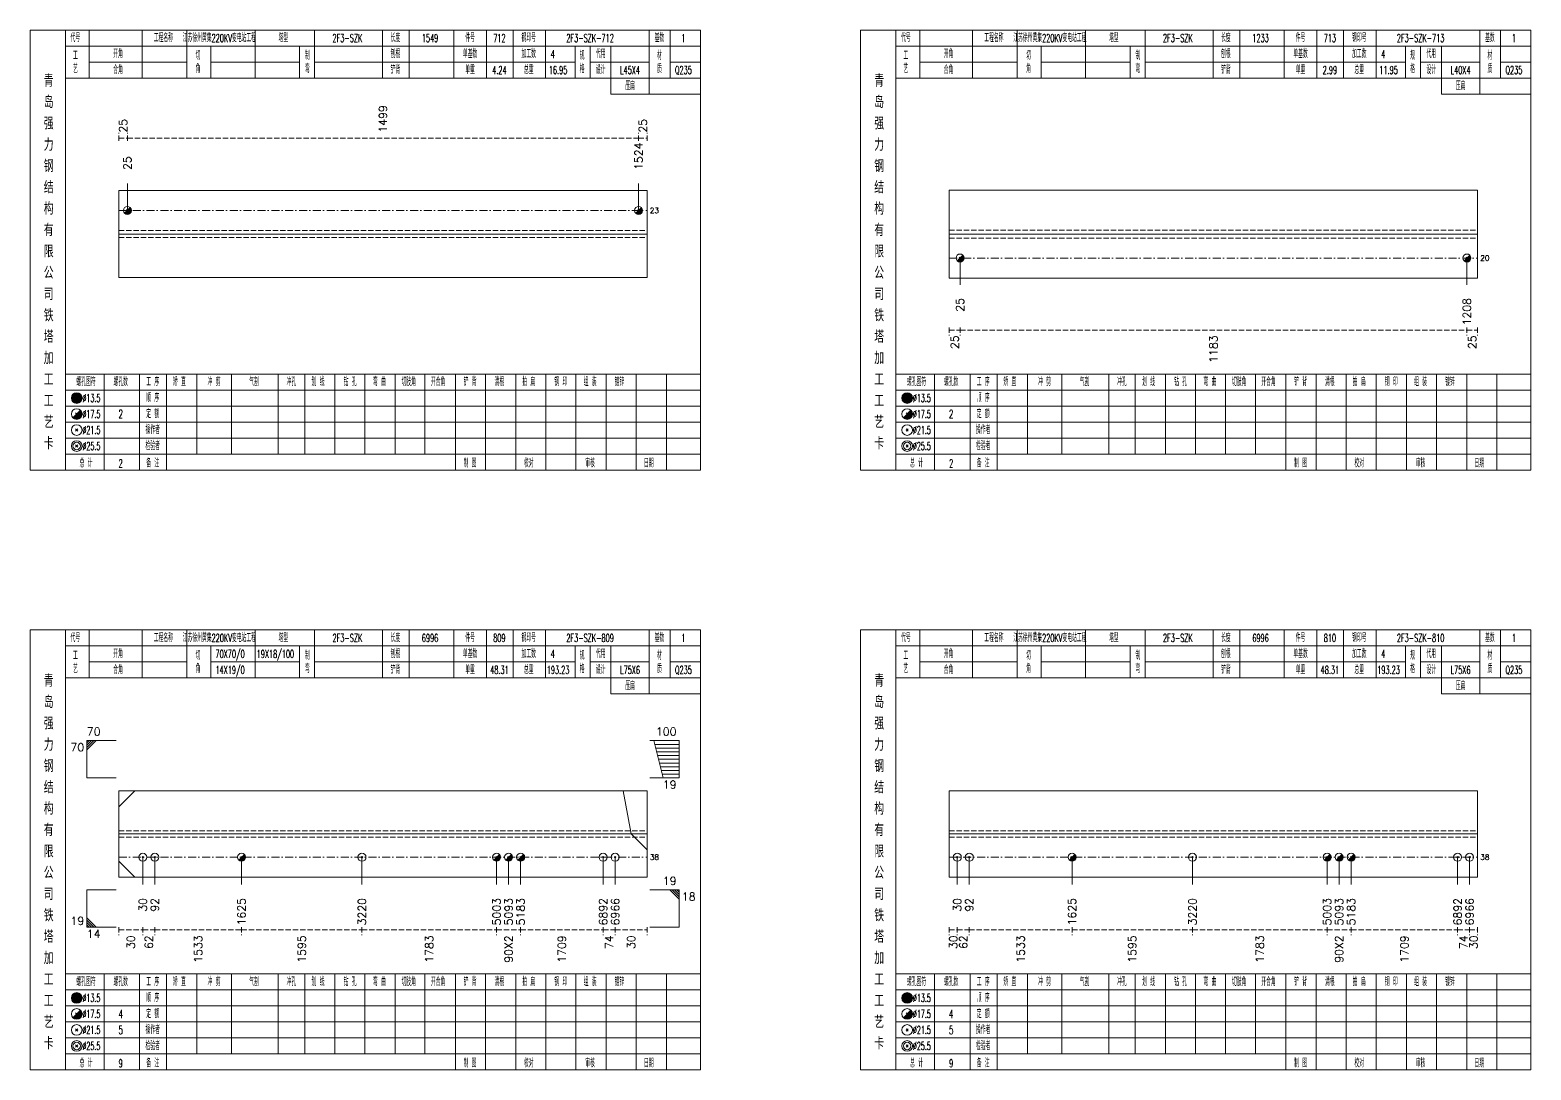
# Model space of a CAD drawing. Extents: x 0 to 4623, y -1159 to 4890.
# Drawn here: x 0 to 563, y 1350 to 1740 of the extents above; entities that cross this region are included whole.
import ezdxf
from ezdxf.enums import TextEntityAlignment as Align

# ---------------------------------------------------------------- set-up
doc = ezdxf.new("R2010")
doc.units = 0
doc.header["$MEASUREMENT"] = 0
doc.linetypes.add('一点画线', pattern=[5.2, 3, -1, 0.2, -1])
doc.linetypes.add('虚线', pattern=[2.75, 2, -0.75])
doc.layers.get('0').update_dxf_attribs({"linetype": 'CONTINUOUS', "lineweight": 25})
for name, color, linetype, lineweight in [('1', 7, 'CONTINUOUS', 25), ('4', 7, 'CONTINUOUS', 25), ('5', 7, 'CONTINUOUS', 25)]:
    doc.layers.add(name, color=color, linetype=linetype, lineweight=lineweight)
doc.styles.get("Standard").update_dxf_attribs({"font": 'simplex.shx', "width": 0.7, "height": 3, "bigfont": 'gbhzfs.shx'})

# ---------------------------------------------------------------- blocks, each defined once
blk = doc.blocks.new('孔21.5')
at = {"layer": '5', "color": 7, "linetype": 'Continuous', "lineweight": 13}
for p, q in [((-0.2, -0.2), (0.2, 0.2)), ((-0.2, 0.2), (0.2, -0.2))]:
    blk.add_line(p, q, dxfattribs=at)
blk.add_circle((0, 0), 1, dxfattribs=at)
blk = doc.blocks.new('孔17.5')
at = {"layer": '5', "color": 7, "linetype": 'Continuous', "lineweight": 13}
for p, q in [((-0.707, -0.707), (0.707, 0.707)), ((-0.2, 0.2), (0.2, -0.2))]:
    blk.add_line(p, q, dxfattribs=at)
blk.add_circle((0, 0), 1, dxfattribs=at)
for radius in [0.9, 0.8, 0.7, 0.6, 0.5, 0.4, 0.3, 0.2, 0.1]:
    blk.add_arc((0, 0), radius, 225, 45, dxfattribs=at)

msp = doc.modelspace()

# ---------------------------------------------------------------- linework, layer by layer
at = {"color": 8, "linetype": '虚线', "lineweight": 9}
for p, q in [((33.3, 1698.5), (33.3, 1701.5)), ((36.497, 1698.5), (36.497, 1701.5)), ((36.497, 1698.5), (36.497, 1701.5)), ((228.203, 1698.5), (228.203, 1701.5)), ((228.203, 1698.5), (228.203, 1701.5)), ((231.4, 1698.5), (231.4, 1701.5)), ((33.3, 1699.5), (36.497, 1699.5)), ((36.497, 1699.5), (228.203, 1699.5)), ((228.203, 1699.5), (231.4, 1699.5)), ((344.7, 1628.5), (344.7, 1625.5)), ((344.7, 1627.5), (348.717, 1627.5)), ((348.717, 1628.5), (348.717, 1625.5)), ((348.717, 1628.5), (348.717, 1625.5)), ((348.717, 1627.5), (538.783, 1627.5)), ((538.783, 1628.5), (538.783, 1625.5)), ((538.783, 1628.5), (538.783, 1625.5)), ((538.783, 1627.5), (542.8, 1627.5)), ((542.8, 1628.5), (542.8, 1625.5)), ((33.3, 1403.5), (33.3, 1400.5)), ((33.3, 1402.5), (42.3, 1402.5)), ((42.3, 1403.5), (42.3, 1400.5)), ((42.3, 1403.5), (42.3, 1400.5)), ((42.3, 1402.5), (46.8, 1402.5)), ((46.8, 1403.5), (46.8, 1400.5)), ((46.8, 1403.5), (46.8, 1400.5)), ((46.8, 1402.5), (79.314, 1402.5)), ((79.314, 1403.5), (79.314, 1400.5)), ((79.314, 1403.5), (79.314, 1400.5)), ((79.314, 1402.5), (124.478, 1402.5)), ((124.478, 1403.5), (124.478, 1400.5)), ((124.478, 1403.5), (124.478, 1400.5)), ((124.478, 1402.5), (174.966, 1402.5)), ((174.966, 1403.5), (174.966, 1400.5)), ((174.966, 1403.5), (174.966, 1400.5)), ((174.966, 1402.5), (183.966, 1402.5)), ((183.966, 1403.5), (183.966, 1400.5)), ((183.966, 1403.5), (183.966, 1400.5)), ((183.966, 1402.5), (214.9, 1402.5)), ((214.9, 1403.5), (214.9, 1400.5)), ((214.9, 1403.5), (214.9, 1400.5)), ((214.9, 1402.5), (219.4, 1402.5)), ((219.4, 1403.5), (219.4, 1400.5)), ((219.4, 1403.5), (219.4, 1400.5)), ((219.4, 1402.5), (231.4, 1402.5)), ((231.4, 1403.5), (231.4, 1400.5)), ((344.7, 1403.5), (344.7, 1400.5)), ((344.7, 1402.5), (347.7, 1402.5)), ((347.7, 1403.5), (347.7, 1400.5)), ((347.7, 1403.5), (347.7, 1400.5)), ((347.7, 1402.5), (352.2, 1402.5)), ((352.2, 1403.5), (352.2, 1400.5)), ((352.2, 1403.5), (352.2, 1400.5)), ((352.2, 1402.5), (390.714, 1402.5)), ((390.714, 1403.5), (390.714, 1400.5)), ((390.714, 1403.5), (390.714, 1400.5)), ((390.714, 1402.5), (435.878, 1402.5)), ((435.878, 1403.5), (435.878, 1400.5)), ((435.878, 1403.5), (435.878, 1400.5)), ((435.878, 1402.5), (486.366, 1402.5)), ((486.366, 1403.5), (486.366, 1400.5)), ((486.366, 1403.5), (486.366, 1400.5)), ((486.366, 1402.5), (495.366, 1402.5)), ((495.366, 1403.5), (495.366, 1400.5)), ((495.366, 1403.5), (495.366, 1400.5)), ((495.366, 1402.5), (535.3, 1402.5)), ((535.3, 1403.5), (535.3, 1400.5)), ((535.3, 1403.5), (535.3, 1400.5)), ((535.3, 1402.5), (539.8, 1402.5)), ((539.8, 1403.5), (539.8, 1400.5)), ((539.8, 1403.5), (539.8, 1400.5)), ((539.8, 1402.5), (542.8, 1402.5)), ((542.8, 1403.5), (542.8, 1400.5))]:
    msp.add_line(p, q, dxfattribs=at)
at = {"color": 7, "linetype": 'Continuous', "lineweight": 18}
for p, q in [((33.3, 1679.833), (33.3, 1647.167)), ((33.3, 1679.833), (231.4, 1679.833)), ((231.4, 1679.833), (231.4, 1647.167)), ((344.7, 1680), (344.7, 1647)), ((344.7, 1680), (542.8, 1680)), ((542.8, 1680), (542.8, 1647)), ((33.3, 1663.5), (231.4, 1663.5)), ((344.7, 1663.5), (542.8, 1663.5)), ((33.3, 1454.7), (33.3, 1422.3)), ((33.3, 1454.7), (231.4, 1454.7)), ((231.4, 1454.7), (231.4, 1422.3)), ((344.7, 1454.7), (344.7, 1422.3)), ((344.7, 1454.7), (542.8, 1454.7)), ((542.8, 1454.7), (542.8, 1422.3)), ((33.3, 1438.5), (231.4, 1438.5)), ((344.7, 1438.5), (542.8, 1438.5))]:
    msp.add_line(p, q, dxfattribs=at)
at = {"color": 7, "linetype": 'Continuous', "lineweight": 13}
for p, q in [((36.497, 1672.333), (36.497, 1682.5)), ((228.203, 1672.333), (228.203, 1682.5)), ((348.717, 1654.5), (348.717, 1644.5)), ((538.783, 1654.5), (538.783, 1644.5)), ((21.3, 1473.5), (32.3, 1473.5)), ((21.3, 1459.5), (21.3, 1473.5)), ((22.175, 1473.5), (21.3, 1472.625)), ((23.05, 1473.5), (21.3, 1471.75)), ((23.925, 1473.5), (21.3, 1470.875)), ((24.8, 1473.5), (21.3, 1470)), ((243.4, 1473.5), (232.4, 1473.5)), ((237.4, 1459.5), (233.9, 1473.5)), ((243.4, 1472.1), (234.25, 1472.1)), ((243.4, 1470.7), (234.6, 1470.7)), ((243.4, 1469.3), (234.95, 1469.3)), ((243.4, 1459.5), (243.4, 1473.5)), ((243.4, 1467.9), (235.3, 1467.9)), ((243.4, 1466.5), (235.65, 1466.5)), ((243.4, 1465.1), (236, 1465.1)), ((243.4, 1463.7), (236.35, 1463.7)), ((21.3, 1459.5), (32.3, 1459.5)), ((243.4, 1459.5), (232.4, 1459.5)), ((243.4, 1462.3), (236.7, 1462.3)), ((243.4, 1460.9), (237.05, 1460.9)), ((33.3, 1448.7), (39.3, 1454.7)), ((225.4, 1438.5), (222.4, 1454.7)), ((231.4, 1432.5), (225.4, 1438.5)), ((42.3, 1429.8), (42.3, 1419.5)), ((46.8, 1429.8), (46.8, 1419.5)), ((79.314, 1429.8), (79.314, 1419.5)), ((124.478, 1429.8), (124.478, 1419.5)), ((174.966, 1429.8), (174.966, 1419.5)), ((179.466, 1429.8), (179.466, 1419.5)), ((183.966, 1429.8), (183.966, 1419.5)), ((214.9, 1429.8), (214.9, 1419.5)), ((219.4, 1429.8), (219.4, 1419.5)), ((347.7, 1429.8), (347.7, 1419.5)), ((352.2, 1429.8), (352.2, 1419.5)), ((390.714, 1429.8), (390.714, 1419.5)), ((435.878, 1429.8), (435.878, 1419.5)), ((486.366, 1429.8), (486.366, 1419.5)), ((490.866, 1429.8), (490.866, 1419.5)), ((495.366, 1429.8), (495.366, 1419.5)), ((535.3, 1429.8), (535.3, 1419.5)), ((539.8, 1429.8), (539.8, 1419.5)), ((33.3, 1428.3), (39.3, 1422.3)), ((21.3, 1417.5), (32.3, 1417.5)), ((21.3, 1417.5), (21.3, 1403.5)), ((243.4, 1417.5), (232.4, 1417.5)), ((239.9, 1417.5), (243.4, 1414)), ((240.775, 1417.5), (243.4, 1414.875)), ((241.65, 1417.5), (243.4, 1415.75)), ((242.525, 1417.5), (243.4, 1416.625)), ((243.4, 1417.5), (243.4, 1403.5)), ((24.8, 1403.5), (21.3, 1407)), ((23.925, 1403.5), (21.3, 1406.125)), ((23.05, 1403.5), (21.3, 1405.25)), ((22.175, 1403.5), (21.3, 1404.375)), ((21.3, 1403.5), (32.3, 1403.5)), ((243.4, 1403.5), (232.4, 1403.5))]:
    msp.add_line(p, q, dxfattribs=at)
at = {"color": 3, "linetype": '一点画线', "lineweight": 13}
for p, q in [((33.3, 1672.333), (231.4, 1672.333)), ((344.7, 1654.5), (542.8, 1654.5)), ((33.3, 1429.8), (231.4, 1429.8)), ((344.7, 1429.8), (542.8, 1429.8))]:
    msp.add_line(p, q, dxfattribs=at)
at = {"color": 1, "linetype": '虚线', "lineweight": 18}
for p, q in [((33.3, 1664.833), (231.4, 1664.833)), ((33.3, 1662.167), (231.4, 1662.167)), ((344.7, 1665), (542.8, 1665)), ((344.7, 1662), (542.8, 1662)), ((33.3, 1439.7), (231.4, 1439.7)), ((33.3, 1437.3), (231.4, 1437.3)), ((344.7, 1439.7), (542.8, 1439.7)), ((344.7, 1437.3), (542.8, 1437.3))]:
    msp.add_line(p, q, dxfattribs=at)
at = {"layer": '1', "color": 7, "linetype": 'Continuous', "lineweight": 18}
for p, q in [((33.3, 1647.167), (231.4, 1647.167)), ((344.7, 1647), (542.8, 1647)), ((33.3, 1422.3), (231.4, 1422.3)), ((344.7, 1422.3), (542.8, 1422.3))]:
    msp.add_line(p, q, dxfattribs=at)
at = {"layer": '4', "color": 1, "linetype": 'Continuous', "lineweight": 18}
for p, q in [((13.3, 1575), (13.3, 1740)), ((22.2, 1722), (22.2, 1740)), ((42, 1722), (42, 1740)), ((58.8, 1722), (58.8, 1740)), ((84.4, 1722), (84.4, 1740)), ((106.7, 1722), (106.7, 1740)), ((132.2, 1722), (132.2, 1740)), ((142.2, 1722), (142.2, 1740)), ((158.9, 1722), (158.9, 1740)), ((171.1, 1722), (171.1, 1740)), ((181.1, 1722), (181.1, 1740)), ((193.3, 1722), (193.3, 1740)), ((232.2, 1716), (232.2, 1740)), ((240, 1722), (240, 1740)), ((324.7, 1575), (324.7, 1740)), ((333.6, 1722), (333.6, 1740)), ((353.4, 1722), (353.4, 1740)), ((370.2, 1722), (370.2, 1740)), ((395.8, 1722), (395.8, 1740)), ((418.1, 1722), (418.1, 1740)), ((443.6, 1722), (443.6, 1740)), ((453.6, 1722), (453.6, 1740)), ((470.3, 1722), (470.3, 1740)), ((482.5, 1722), (482.5, 1740)), ((492.5, 1722), (492.5, 1740)), ((504.7, 1722), (504.7, 1740)), ((543.6, 1716), (543.6, 1740)), ((551.4, 1722), (551.4, 1740)), ((13.3, 1734), (251.4, 1734)), ((67.8, 1722), (67.8, 1734)), ((101.1, 1722), (101.1, 1734)), ((204.4, 1722), (204.4, 1734)), ((210, 1722), (210, 1734)), ((217.8, 1716), (217.8, 1734)), ((324.7, 1734), (562.8, 1734)), ((379.2, 1722), (379.2, 1734)), ((412.5, 1722), (412.5, 1734)), ((515.8, 1722), (515.8, 1734)), ((521.4, 1722), (521.4, 1734)), ((529.2, 1716), (529.2, 1734)), ((22.2, 1728), (58.8, 1728)), ((67.8, 1728), (101.1, 1728)), ((106.7, 1728), (204.4, 1728)), ((210, 1728), (232.2, 1728)), ((240, 1728), (251.4, 1728)), ((333.6, 1728), (370.2, 1728)), ((379.2, 1728), (412.5, 1728)), ((418.1, 1728), (515.8, 1728)), ((521.4, 1728), (543.6, 1728)), ((551.4, 1728), (562.8, 1728)), ((13.3, 1722), (251.4, 1722)), ((324.7, 1722), (562.8, 1722)), ((217.8, 1716), (251.4, 1716)), ((529.2, 1716), (562.8, 1716)), ((13.3, 1611), (251.4, 1611)), ((27.8, 1575), (27.8, 1611)), ((41.1, 1575), (41.1, 1611)), ((51.2, 1575), (51.2, 1611)), ((62.6, 1581), (62.6, 1611)), ((75.5, 1581), (75.5, 1611)), ((93.1, 1581), (93.1, 1611)), ((103, 1581), (103, 1611)), ((114.3, 1581), (114.3, 1611)), ((125.6, 1581), (125.6, 1611)), ((136.9, 1581), (136.9, 1611)), ((148.1, 1581), (148.1, 1611)), ((159.5, 1581), (159.5, 1611)), ((170.8, 1581), (170.8, 1611)), ((182.1, 1581), (182.1, 1611)), ((193.4, 1581), (193.4, 1611)), ((204.7, 1581), (204.7, 1611)), ((216, 1581), (216, 1611)), ((227.3, 1581), (227.3, 1611)), ((238.6, 1581), (238.6, 1611)), ((324.7, 1611), (562.8, 1611)), ((339.2, 1575), (339.2, 1611)), ((352.5, 1575), (352.5, 1611)), ((362.6, 1575), (362.6, 1611)), ((374, 1581), (374, 1611)), ((386.9, 1581), (386.9, 1611)), ((404.5, 1581), (404.5, 1611)), ((414.4, 1581), (414.4, 1611)), ((425.7, 1581), (425.7, 1611)), ((437, 1581), (437, 1611)), ((448.3, 1581), (448.3, 1611)), ((459.5, 1581), (459.5, 1611)), ((470.9, 1581), (470.9, 1611)), ((482.2, 1581), (482.2, 1611)), ((493.5, 1581), (493.5, 1611)), ((504.8, 1581), (504.8, 1611)), ((516.1, 1581), (516.1, 1611)), ((527.4, 1581), (527.4, 1611)), ((538.7, 1581), (538.7, 1611)), ((550, 1581), (550, 1611)), ((13.3, 1605), (251.4, 1605)), ((324.7, 1605), (562.8, 1605)), ((13.3, 1599), (251.4, 1599)), ((324.7, 1599), (562.8, 1599)), ((13.3, 1593), (251.4, 1593)), ((324.7, 1593), (562.8, 1593)), ((13.3, 1587), (251.4, 1587)), ((324.7, 1587), (562.8, 1587)), ((13.3, 1581), (251.4, 1581)), ((159.5, 1575), (159.5, 1581)), ((170.8, 1575), (170.8, 1581)), ((182.1, 1575), (182.1, 1581)), ((193.4, 1575), (193.4, 1581)), ((204.7, 1575), (204.7, 1581)), ((216, 1575), (216, 1581)), ((227.3, 1575), (227.3, 1581)), ((238.6, 1575), (238.6, 1581)), ((324.7, 1581), (562.8, 1581)), ((470.9, 1575), (470.9, 1581)), ((482.2, 1575), (482.2, 1581)), ((493.5, 1575), (493.5, 1581)), ((504.8, 1575), (504.8, 1581)), ((516.1, 1575), (516.1, 1581)), ((527.4, 1575), (527.4, 1581)), ((538.7, 1575), (538.7, 1581)), ((550, 1575), (550, 1581)), ((13.3, 1350), (13.3, 1515)), ((22.2, 1497), (22.2, 1515)), ((42, 1497), (42, 1515)), ((58.8, 1497), (58.8, 1515)), ((84.4, 1497), (84.4, 1515)), ((106.7, 1497), (106.7, 1515)), ((132.2, 1497), (132.2, 1515)), ((142.2, 1497), (142.2, 1515)), ((158.9, 1497), (158.9, 1515)), ((171.1, 1497), (171.1, 1515)), ((181.1, 1497), (181.1, 1515)), ((193.3, 1497), (193.3, 1515)), ((232.2, 1491), (232.2, 1515)), ((240, 1497), (240, 1515)), ((324.7, 1350), (324.7, 1515)), ((333.6, 1497), (333.6, 1515)), ((353.4, 1497), (353.4, 1515)), ((370.2, 1497), (370.2, 1515)), ((395.8, 1497), (395.8, 1515)), ((418.1, 1497), (418.1, 1515)), ((443.6, 1497), (443.6, 1515)), ((453.6, 1497), (453.6, 1515)), ((470.3, 1497), (470.3, 1515)), ((482.5, 1497), (482.5, 1515)), ((492.5, 1497), (492.5, 1515)), ((504.7, 1497), (504.7, 1515)), ((543.6, 1491), (543.6, 1515)), ((551.4, 1497), (551.4, 1515)), ((13.3, 1509), (251.4, 1509)), ((67.8, 1497), (67.8, 1509)), ((101.1, 1497), (101.1, 1509)), ((204.4, 1497), (204.4, 1509)), ((210, 1497), (210, 1509)), ((217.8, 1491), (217.8, 1509)), ((324.7, 1509), (562.8, 1509)), ((379.2, 1497), (379.2, 1509)), ((412.5, 1497), (412.5, 1509)), ((515.8, 1497), (515.8, 1509)), ((521.4, 1497), (521.4, 1509)), ((529.2, 1491), (529.2, 1509)), ((22.2, 1503), (58.8, 1503)), ((67.8, 1503), (101.1, 1503)), ((106.7, 1503), (204.4, 1503)), ((210, 1503), (232.2, 1503)), ((240, 1503), (251.4, 1503)), ((333.6, 1503), (370.2, 1503)), ((379.2, 1503), (412.5, 1503)), ((418.1, 1503), (515.8, 1503)), ((521.4, 1503), (543.6, 1503)), ((551.4, 1503), (562.8, 1503)), ((13.3, 1497), (251.4, 1497)), ((324.7, 1497), (562.8, 1497)), ((217.8, 1491), (251.4, 1491)), ((529.2, 1491), (562.8, 1491)), ((13.3, 1386), (251.4, 1386)), ((27.8, 1350), (27.8, 1386)), ((41.1, 1350), (41.1, 1386)), ((51.2, 1350), (51.2, 1386)), ((62.6, 1356), (62.6, 1386)), ((75.5, 1356), (75.5, 1386)), ((93.1, 1356), (93.1, 1386)), ((103, 1356), (103, 1386)), ((114.3, 1356), (114.3, 1386)), ((125.6, 1356), (125.6, 1386)), ((136.9, 1356), (136.9, 1386)), ((148.1, 1356), (148.1, 1386)), ((159.5, 1356), (159.5, 1386)), ((170.8, 1356), (170.8, 1386)), ((182.1, 1356), (182.1, 1386)), ((193.4, 1356), (193.4, 1386)), ((204.7, 1356), (204.7, 1386)), ((216, 1356), (216, 1386)), ((227.3, 1356), (227.3, 1386)), ((238.6, 1356), (238.6, 1386)), ((324.7, 1386), (562.8, 1386)), ((339.2, 1350), (339.2, 1386)), ((352.5, 1350), (352.5, 1386)), ((362.6, 1350), (362.6, 1386)), ((374, 1356), (374, 1386)), ((386.9, 1356), (386.9, 1386)), ((404.5, 1356), (404.5, 1386)), ((414.4, 1356), (414.4, 1386)), ((425.7, 1356), (425.7, 1386)), ((437, 1356), (437, 1386)), ((448.3, 1356), (448.3, 1386)), ((459.5, 1356), (459.5, 1386)), ((470.9, 1356), (470.9, 1386)), ((482.2, 1356), (482.2, 1386)), ((493.5, 1356), (493.5, 1386)), ((504.8, 1356), (504.8, 1386)), ((516.1, 1356), (516.1, 1386)), ((527.4, 1356), (527.4, 1386)), ((538.7, 1356), (538.7, 1386)), ((550, 1356), (550, 1386)), ((13.3, 1380), (251.4, 1380)), ((324.7, 1380), (562.8, 1380)), ((13.3, 1374), (251.4, 1374)), ((324.7, 1374), (562.8, 1374)), ((13.3, 1368), (251.4, 1368)), ((324.7, 1368), (562.8, 1368)), ((13.3, 1362), (251.4, 1362)), ((324.7, 1362), (562.8, 1362)), ((13.3, 1356), (251.4, 1356)), ((159.5, 1350), (159.5, 1356)), ((170.8, 1350), (170.8, 1356)), ((182.1, 1350), (182.1, 1356)), ((193.4, 1350), (193.4, 1356)), ((204.7, 1350), (204.7, 1356)), ((216, 1350), (216, 1356)), ((227.3, 1350), (227.3, 1356)), ((238.6, 1350), (238.6, 1356)), ((324.7, 1356), (562.8, 1356)), ((470.9, 1350), (470.9, 1356)), ((482.2, 1350), (482.2, 1356)), ((493.5, 1350), (493.5, 1356)), ((504.8, 1350), (504.8, 1356)), ((516.1, 1350), (516.1, 1356)), ((527.4, 1350), (527.4, 1356)), ((538.7, 1350), (538.7, 1356)), ((550, 1350), (550, 1356))]:
    msp.add_line(p, q, dxfattribs=at)
at = {"layer": '4', "color": 7, "linetype": 'Continuous', "lineweight": 13}
for p, q in [((17.3, 1601.8), (17.7, 1602.2)), ((17.7, 1601.8), (17.3, 1602.2)), ((328.7, 1601.8), (329.1, 1602.2)), ((329.1, 1601.8), (328.7, 1602.2)), ((16.086, 1594.586), (18.914, 1597.414)), ((17.1, 1596.4), (17.9, 1595.6)), ((327.486, 1594.586), (330.314, 1597.414)), ((328.5, 1596.4), (329.3, 1595.6)), ((17.1, 1589.6), (17.9, 1590.4)), ((17.1, 1590.4), (17.9, 1589.6)), ((328.5, 1589.6), (329.3, 1590.4)), ((328.5, 1590.4), (329.3, 1589.6)), ((17.1, 1583.6), (17.9, 1584.4)), ((17.1, 1584.4), (17.9, 1583.6)), ((328.5, 1583.6), (329.3, 1584.4)), ((328.5, 1584.4), (329.3, 1583.6)), ((17.3, 1376.8), (17.7, 1377.2)), ((17.7, 1376.8), (17.3, 1377.2)), ((328.7, 1376.8), (329.1, 1377.2)), ((329.1, 1376.8), (328.7, 1377.2)), ((16.086, 1369.586), (18.914, 1372.414)), ((17.1, 1371.4), (17.9, 1370.6)), ((327.486, 1369.586), (330.314, 1372.414)), ((328.5, 1371.4), (329.3, 1370.6)), ((17.1, 1364.6), (17.9, 1365.4)), ((17.1, 1365.4), (17.9, 1364.6)), ((328.5, 1364.6), (329.3, 1365.4)), ((328.5, 1365.4), (329.3, 1364.6)), ((17.1, 1358.6), (17.9, 1359.4)), ((17.1, 1359.4), (17.9, 1358.6)), ((328.5, 1358.6), (329.3, 1359.4)), ((328.5, 1359.4), (329.3, 1358.6))]:
    msp.add_line(p, q, dxfattribs=at)
at = {"layer": '4', "color": 1, "linetype": 'Continuous', "lineweight": 18}
for points in [[(0, 1740), (0, 1575), (251.4, 1575), (251.4, 1740)], [(311.4, 1740), (311.4, 1575), (562.8, 1575), (562.8, 1740)], [(0, 1515), (0, 1350), (251.4, 1350), (251.4, 1515)], [(311.4, 1515), (311.4, 1350), (562.8, 1350), (562.8, 1515)]]:
    msp.add_lwpolyline(points, close=True, dxfattribs=at)
at = {"layer": '4', "color": 7, "linetype": 'Continuous', "lineweight": 13}
for centre, radius in [((17.5, 1602), 2), ((328.9, 1602), 2), ((17.5, 1602), 1.8), ((17.5, 1602), 1.6), ((17.5, 1602), 1.4), ((17.5, 1602), 1.2), ((17.5, 1602), 1), ((17.5, 1602), 0.8), ((17.5, 1602), 0.6), ((17.5, 1602), 0.4), ((17.5, 1602), 0.2), ((328.9, 1602), 1.8), ((328.9, 1602), 1.6), ((328.9, 1602), 1.4), ((328.9, 1602), 1.2), ((328.9, 1602), 1), ((328.9, 1602), 0.8), ((328.9, 1602), 0.6), ((328.9, 1602), 0.4), ((328.9, 1602), 0.2), ((17.5, 1596), 2), ((328.9, 1596), 2), ((17.5, 1590), 2), ((328.9, 1590), 2), ((17.5, 1584), 2), ((17.5, 1584), 1.4), ((328.9, 1584), 2), ((328.9, 1584), 1.4), ((17.5, 1377), 2), ((328.9, 1377), 2), ((17.5, 1377), 1.8), ((17.5, 1377), 1.6), ((17.5, 1377), 1.4), ((17.5, 1377), 1.2), ((17.5, 1377), 1), ((17.5, 1377), 0.8), ((17.5, 1377), 0.6), ((17.5, 1377), 0.4), ((17.5, 1377), 0.2), ((328.9, 1377), 1.8), ((328.9, 1377), 1.6), ((328.9, 1377), 1.4), ((328.9, 1377), 1.2), ((328.9, 1377), 1), ((328.9, 1377), 0.8), ((328.9, 1377), 0.6), ((328.9, 1377), 0.4), ((328.9, 1377), 0.2), ((17.5, 1371), 2), ((328.9, 1371), 2), ((17.5, 1365), 2), ((328.9, 1365), 2), ((17.5, 1359), 2), ((17.5, 1359), 1.4), ((328.9, 1359), 2), ((328.9, 1359), 1.4)]:
    msp.add_circle(centre, radius, dxfattribs=at)
for centre, radius in [((17.5, 1596), 1.8), ((17.5, 1596), 1.6), ((17.5, 1596), 1.4), ((17.5, 1596), 1.2), ((17.5, 1596), 1), ((17.5, 1596), 0.8), ((17.5, 1596), 0.6), ((17.5, 1596), 0.4), ((17.5, 1596), 0.2), ((328.9, 1596), 1.8), ((328.9, 1596), 1.6), ((328.9, 1596), 1.4), ((328.9, 1596), 1.2), ((328.9, 1596), 1), ((328.9, 1596), 0.8), ((328.9, 1596), 0.6), ((328.9, 1596), 0.4), ((328.9, 1596), 0.2), ((17.5, 1371), 1.8), ((17.5, 1371), 1.6), ((17.5, 1371), 1.4), ((17.5, 1371), 1.2), ((17.5, 1371), 1), ((17.5, 1371), 0.8), ((17.5, 1371), 0.6), ((17.5, 1371), 0.4), ((17.5, 1371), 0.2), ((328.9, 1371), 1.8), ((328.9, 1371), 1.6), ((328.9, 1371), 1.4), ((328.9, 1371), 1.2), ((328.9, 1371), 1), ((328.9, 1371), 0.8), ((328.9, 1371), 0.6), ((328.9, 1371), 0.4), ((328.9, 1371), 0.2)]:
    msp.add_arc(centre, radius, 225, 45, dxfattribs=at)

# ---------------------------------------------------------------- block references
at = {"color": 7, "linetype": 'Continuous', "lineweight": 13, "xscale": 1.5, "yscale": 1.5, "zscale": 1.5}
for p in [(36.497, 1672.333), (228.203, 1672.333)]:
    msp.add_blockref('孔17.5', p, dxfattribs=at)
at = {"layer": '1', "color": 7, "linetype": 'Continuous', "lineweight": 13, "xscale": 1.5, "yscale": 1.5, "zscale": 1.5}
for name, p in [('孔17.5', (348.717, 1654.5)), ('孔17.5', (538.783, 1654.5)), ('孔21.5', (42.3, 1429.8)), ('孔21.5', (46.8, 1429.8)), ('孔17.5', (79.314, 1429.8)), ('孔21.5', (124.478, 1429.8)), ('孔17.5', (174.966, 1429.8)), ('孔17.5', (179.466, 1429.8)), ('孔17.5', (183.966, 1429.8)), ('孔21.5', (214.9, 1429.8)), ('孔21.5', (219.4, 1429.8)), ('孔21.5', (347.7, 1429.8)), ('孔21.5', (352.2, 1429.8)), ('孔17.5', (390.714, 1429.8)), ('孔21.5', (435.878, 1429.8)), ('孔17.5', (486.366, 1429.8)), ('孔17.5', (490.866, 1429.8)), ('孔17.5', (495.366, 1429.8)), ('孔21.5', (535.3, 1429.8)), ('孔21.5', (539.8, 1429.8))]:
    msp.add_blockref(name, p, dxfattribs=at)

# ---------------------------------------------------------------- texts
at = {"color": 8, "linetype": 'Continuous', "lineweight": 9}
for s, p in [('1499', (132.35, 1701.5)), ('25', (34.899, 1701.5)), ('25', (229.801, 1701.5))]:
    msp.add_text(s, height=3, rotation=90, dxfattribs=at).set_placement(p, align=Align.MIDDLE_LEFT)
at = {"color": 7, "linetype": 'Continuous', "lineweight": 13}
for s, p in [('1524', (228.203, 1687.5)), ('25', (36.497, 1687.5))]:
    msp.add_text(s, height=3, rotation=90, dxfattribs=at).set_placement(p, align=Align.MIDDLE_LEFT)
for s, p in [('23', (232.4, 1672.333)), ('20', (543.8, 1654.5)), ('38', (232.4, 1429.8)), ('38', (543.8, 1429.8))]:
    msp.add_text(s, height=2, dxfattribs=at).set_placement(p, align=Align.MIDDLE_LEFT)
at = {"color": 8, "linetype": 'Continuous', "lineweight": 9}
for s, p in [('25', (346.708, 1625.5)), ('1183', (443.75, 1625.5)), ('25', (540.792, 1625.5)), ('30', (37.8, 1400.5)), ('62', (44.55, 1400.5)), ('1533', (63.057, 1400.5)), ('1595', (101.896, 1400.5)), ('1783', (149.722, 1400.5)), ('90X2', (179.466, 1400.5)), ('1709', (199.433, 1400.5)), ('74', (217.15, 1400.5)), ('30', (225.4, 1400.5)), ('30', (346.2, 1400.5)), ('62', (349.95, 1400.5)), ('1533', (371.457, 1400.5)), ('1595', (413.296, 1400.5)), ('1783', (461.122, 1400.5)), ('90X2', (490.866, 1400.5)), ('1709', (515.333, 1400.5)), ('74', (537.55, 1400.5)), ('30', (541.3, 1400.5))]:
    msp.add_text(s, height=3, rotation=90, dxfattribs=at).set_placement(p, align=Align.MIDDLE_RIGHT)
at = {"color": 7, "linetype": 'Continuous', "lineweight": 13}
msp.add_text('70', height=3, dxfattribs=at).set_placement((21.3, 1474.5), align=Align.BOTTOM_LEFT)
for s, p in [('100', (242.4, 1474.5)), ('19', (242.4, 1418.5)), ('19', (20.3, 1403.5))]:
    msp.add_text(s, height=3, dxfattribs=at).set_placement(p, align=Align.BOTTOM_RIGHT)
for s, p in [('70', (20.3, 1472.5)), ('19', (242.4, 1458.5))]:
    msp.add_text(s, height=3, dxfattribs=at).set_placement(p, align=Align.TOP_RIGHT)
for s, p in [('18', (244.4, 1416.5)), ('14', (21.3, 1402.5))]:
    msp.add_text(s, height=3, dxfattribs=at).set_placement(p, align=Align.TOP_LEFT)
at = {"layer": '1', "color": 7, "linetype": 'Continuous', "lineweight": 13}
for s, p in [('25', (348.717, 1639.5)), ('1208', (538.783, 1639.5)), ('30', (42.3, 1414.5)), ('92', (46.8, 1414.5)), ('1625', (79.314, 1414.5)), ('3220', (124.478, 1414.5)), ('5003', (174.966, 1414.5)), ('5093', (179.466, 1414.5)), ('5183', (183.966, 1414.5)), ('6892', (214.9, 1414.5)), ('6966', (219.4, 1414.5)), ('30', (347.7, 1414.5)), ('92', (352.2, 1414.5)), ('1625', (390.714, 1414.5)), ('3220', (435.878, 1414.5)), ('5003', (486.366, 1414.5)), ('5093', (490.866, 1414.5)), ('5183', (495.366, 1414.5)), ('6892', (535.3, 1414.5)), ('6966', (539.8, 1414.5))]:
    msp.add_text(s, height=3, rotation=90, dxfattribs=at).set_placement(p, align=Align.MIDDLE_RIGHT)
at = {"layer": '4', "color": 1, "linetype": 'Continuous', "lineweight": 13}
for s, height, width, p in [('代号', 3, 0.6, (17, 1737)), ('工程名称', 3, 0.6, (50, 1737)), ('江苏徐州黄集220KV变电站工程', 3, 0.6, (71, 1737)), ('塔型', 3, 0.6, (95, 1737)), ('2F3-SZK', 3, 0.6, (119, 1737)), ('长度', 3, 0.6, (137, 1737)), ('1549', 3, 0.6, (150, 1737)), ('件号', 3, 0.6, (165, 1737)), ('712', 3, 0.6, (176, 1737)), ('钢印号', 3, 0.6, (187, 1737)), ('2F3-SZK-712', 3, 0.6, (210, 1737)), ('基数', 3, 0.6, (236, 1737)), ('1', 3, 0.6, (245, 1737)), ('代号', 3, 0.6, (328.4, 1737)), ('工程名称', 3, 0.6, (361.4, 1737)), ('江苏徐州黄集220KV变电站工程', 3, 0.6, (382.4, 1737)), ('塔型', 3, 0.6, (406.4, 1737)), ('2F3-SZK', 3, 0.6, (430.4, 1737)), ('长度', 3, 0.6, (448.4, 1737)), ('1233', 3, 0.6, (461.4, 1737)), ('件号', 3, 0.6, (476.4, 1737)), ('713', 3, 0.6, (487.4, 1737)), ('钢印号', 3, 0.6, (498.4, 1737)), ('2F3-SZK-713', 3, 0.6, (521.4, 1737)), ('基数', 3, 0.6, (547.4, 1737)), ('1', 3, 0.6, (556.4, 1737)), ('工', 3, 0.6, (17, 1730.4)), ('开角', 3, 0.6, (33, 1731)), ('切', 3, 0.6, (63, 1730.4)), ('制', 3, 0.6, (104, 1730.4)), ('刨根', 3, 0.6, (137, 1731)), ('单基数', 3, 0.6, (165, 1731)), ('加工数', 3, 0.6, (187, 1731)), ('4', 3, 0.6, (196, 1731)), ('规', 3, 0.6, (207, 1730.4)), ('代用', 3, 0.6, (214, 1731)), ('材', 3, 0.6, (236, 1730.4)), ('工', 3, 0.6, (328.4, 1730.4)), ('开角', 3, 0.6, (344.4, 1731)), ('切', 3, 0.6, (374.4, 1730.4)), ('制', 3, 0.6, (415.4, 1730.4)), ('刨根', 3, 0.6, (448.4, 1731)), ('单基数', 3, 0.6, (476.4, 1731)), ('加工数', 3, 0.6, (498.4, 1731)), ('4', 3, 0.6, (507.4, 1731)), ('规', 3, 0.6, (518.4, 1730.4)), ('代用', 3, 0.6, (525.4, 1731)), ('材', 3, 0.6, (547.4, 1730.4)), ('青', 4.6, 0.8, (7, 1721)), ('艺', 3, 0.6, (17, 1725.4)), ('合角', 3, 0.6, (33, 1725)), ('角', 3, 0.6, (63, 1725.4)), ('弯', 3, 0.6, (104, 1725.4)), ('铲背', 3, 0.6, (137, 1725)), ('单重', 3, 0.6, (165, 1725)), ('4.24', 3, 0.6, (176, 1725)), ('总重', 3, 0.6, (187, 1725)), ('16.95', 3, 0.6, (198, 1725)), ('格', 3, 0.6, (207, 1725.4)), ('设计', 3, 0.6, (214, 1725)), ('L45X4', 3, 0.6, (225, 1725)), ('质', 3, 0.6, (236, 1725.4)), ('Q235', 3, 0.6, (245, 1725)), ('青', 4.6, 0.8, (318.4, 1721)), ('艺', 3, 0.6, (328.4, 1725.4)), ('合角', 3, 0.6, (344.4, 1725)), ('角', 3, 0.6, (374.4, 1725.4)), ('弯', 3, 0.6, (415.4, 1725.4)), ('铲背', 3, 0.6, (448.4, 1725)), ('单重', 3, 0.6, (476.4, 1725)), ('2.99', 3, 0.6, (487.4, 1725)), ('总重', 3, 0.6, (498.4, 1725)), ('11.95', 3, 0.6, (509.4, 1725)), ('格', 3, 0.6, (518.4, 1725.4)), ('设计', 3, 0.6, (525.4, 1725)), ('L40X4', 3, 0.6, (536.4, 1725)), ('质', 3, 0.6, (547.4, 1725.4)), ('Q235', 3, 0.6, (556.4, 1725)), ('压扁', 3, 0.6, (225, 1719)), ('压扁', 3, 0.6, (536.4, 1719)), ('岛', 4.6, 0.8, (7, 1713)), ('岛', 4.6, 0.8, (318.4, 1713)), ('强', 4.6, 0.8, (7, 1705)), ('强', 4.6, 0.8, (318.4, 1705)), ('力', 4.6, 0.8, (7, 1697)), ('力', 4.6, 0.8, (318.4, 1697)), ('钢', 4.6, 0.8, (7, 1689)), ('钢', 4.6, 0.8, (318.4, 1689)), ('结', 4.6, 0.8, (7, 1681)), ('结', 4.6, 0.8, (318.4, 1681)), ('构', 4.6, 0.8, (7, 1673)), ('构', 4.6, 0.8, (318.4, 1673)), ('有', 4.6, 0.8, (7, 1665)), ('有', 4.6, 0.8, (318.4, 1665)), ('限', 4.6, 0.8, (7, 1657)), ('限', 4.6, 0.8, (318.4, 1657)), ('公', 4.6, 0.8, (7, 1649)), ('公', 4.6, 0.8, (318.4, 1649)), ('司', 4.6, 0.8, (7, 1641)), ('司', 4.6, 0.8, (318.4, 1641)), ('铁', 4.6, 0.8, (7, 1633)), ('铁', 4.6, 0.8, (318.4, 1633)), ('塔', 4.6, 0.8, (7, 1625)), ('塔', 4.6, 0.8, (318.4, 1625)), ('加', 4.6, 0.8, (7, 1617)), ('加', 4.6, 0.8, (318.4, 1617)), ('工', 4.6, 0.8, (7, 1609)), ('螺孔图符', 3, 0.6, (21, 1608)), ('螺孔数', 3, 0.6, (34, 1608)), ('工 序', 3, 0.6, (46, 1608)), ('矫 直', 3, 0.6, (56, 1608)), ('冲 剪', 3, 0.6, (69, 1608)), ('气割', 3, 0.6, (84, 1608)), ('冲孔', 3, 0.6, (98, 1608)), ('划 线', 3, 0.6, (108, 1608)), ('钻 孔', 3, 0.6, (120, 1608)), ('弯 曲', 3, 0.6, (131, 1608)), ('切肢角', 3, 0.6, (142, 1608)), ('开合角', 3, 0.6, (153, 1608)), ('铲 背', 3, 0.6, (165, 1608)), ('清根', 3, 0.6, (176, 1608)), ('拍 扁', 3, 0.6, (187, 1608)), ('钢 印', 3, 0.6, (199, 1608)), ('组 装', 3, 0.6, (210, 1608)), ('镀锌', 3, 0.6, (221, 1608)), ('工', 4.6, 0.8, (318.4, 1609)), ('螺孔图符', 3, 0.6, (332.4, 1608)), ('螺孔数', 3, 0.6, (345.4, 1608)), ('工 序', 3, 0.6, (357.4, 1608)), ('矫 直', 3, 0.6, (367.4, 1608)), ('冲 剪', 3, 0.6, (380.4, 1608)), ('气割', 3, 0.6, (395.4, 1608)), ('冲孔', 3, 0.6, (409.4, 1608)), ('划 线', 3, 0.6, (419.4, 1608)), ('钻 孔', 3, 0.6, (431.4, 1608)), ('弯 曲', 3, 0.6, (442.4, 1608)), ('切肢角', 3, 0.6, (453.4, 1608)), ('开合角', 3, 0.6, (464.4, 1608)), ('铲 背', 3, 0.6, (476.4, 1608)), ('清根', 3, 0.6, (487.4, 1608)), ('拍 扁', 3, 0.6, (498.4, 1608)), ('钢 印', 3, 0.6, (510.4, 1608)), ('组 装', 3, 0.6, (521.4, 1608)), ('镀锌', 3, 0.6, (532.4, 1608)), ('工', 4.6, 0.8, (7, 1601)), ('%%C13.5', 3, 0.5, (23, 1602)), ('顺 序', 3, 0.6, (46, 1602)), ('工', 4.6, 0.8, (318.4, 1601)), ('%%C13.5', 3, 0.5, (334.4, 1602)), ('顺 序', 3, 0.6, (357.4, 1602)), ('艺', 4.6, 0.8, (7, 1593)), ('%%C17.5', 3, 0.5, (23, 1596)), ('2', 3.2, 0.6, (34, 1596)), ('定 额', 3, 0.6, (46, 1596)), ('艺', 4.6, 0.8, (318.4, 1593)), ('%%C17.5', 3, 0.5, (334.4, 1596)), ('2', 3.2, 0.6, (345.4, 1596)), ('定 额', 3, 0.6, (357.4, 1596)), ('卡', 4.6, 0.8, (7, 1585)), ('%%C21.5', 3, 0.5, (23, 1590)), ('操作者', 3, 0.6, (46, 1590)), ('卡', 4.6, 0.8, (318.4, 1585)), ('%%C21.5', 3, 0.5, (334.4, 1590)), ('操作者', 3, 0.6, (357.4, 1590)), ('%%C25.5', 3, 0.5, (23, 1584)), ('检验者', 3, 0.6, (46, 1584)), ('%%C25.5', 3, 0.5, (334.4, 1584)), ('检验者', 3, 0.6, (357.4, 1584)), ('总 计', 3, 0.6, (21, 1577.5)), ('2', 3, 0.6, (34, 1577.5)), ('备 注', 3, 0.6, (46, 1577.5)), ('制 图', 3, 0.6, (165, 1577.5)), ('校对', 3, 0.6, (187, 1577.5)), ('审核', 3, 0.6, (210, 1577.5)), ('日期', 3, 0.6, (232, 1577.5)), ('总 计', 3, 0.6, (332.4, 1577.5)), ('2', 3, 0.6, (345.4, 1577.5)), ('备 注', 3, 0.6, (357.4, 1577.5)), ('制 图', 3, 0.6, (476.4, 1577.5)), ('校对', 3, 0.6, (498.4, 1577.5)), ('审核', 3, 0.6, (521.4, 1577.5)), ('日期', 3, 0.6, (543.4, 1577.5)), ('代号', 3, 0.6, (17, 1512)), ('工程名称', 3, 0.6, (50, 1512)), ('江苏徐州黄集220KV变电站工程', 3, 0.6, (71, 1512)), ('塔型', 3, 0.6, (95, 1512)), ('2F3-SZK', 3, 0.6, (119, 1512)), ('长度', 3, 0.6, (137, 1512)), ('6996', 3, 0.6, (150, 1512)), ('件号', 3, 0.6, (165, 1512)), ('809', 3, 0.6, (176, 1512)), ('钢印号', 3, 0.6, (187, 1512)), ('2F3-SZK-809', 3, 0.6, (210, 1512)), ('基数', 3, 0.6, (236, 1512)), ('1', 3, 0.6, (245, 1512)), ('代号', 3, 0.6, (328.4, 1512)), ('工程名称', 3, 0.6, (361.4, 1512)), ('江苏徐州黄集220KV变电站工程', 3, 0.6, (382.4, 1512)), ('塔型', 3, 0.6, (406.4, 1512)), ('2F3-SZK', 3, 0.6, (430.4, 1512)), ('长度', 3, 0.6, (448.4, 1512)), ('6996', 3, 0.6, (461.4, 1512)), ('件号', 3, 0.6, (476.4, 1512)), ('810', 3, 0.6, (487.4, 1512)), ('钢印号', 3, 0.6, (498.4, 1512)), ('2F3-SZK-810', 3, 0.6, (521.4, 1512)), ('基数', 3, 0.6, (547.4, 1512)), ('1', 3, 0.6, (556.4, 1512)), ('工', 3, 0.6, (17, 1505.4)), ('开角', 3, 0.6, (33, 1506)), ('切', 3, 0.6, (63, 1505.4)), ('70X70/0', 3, 0.6, (75, 1506)), ('19X18/100', 3, 0.6, (92, 1506)), ('制', 3, 0.6, (104, 1505.4)), ('刨根', 3, 0.6, (137, 1506)), ('单基数', 3, 0.6, (165, 1506)), ('加工数', 3, 0.6, (187, 1506)), ('4', 3, 0.6, (196, 1506)), ('规', 3, 0.6, (207, 1505.4)), ('代用', 3, 0.6, (214, 1506)), ('材', 3, 0.6, (236, 1505.4)), ('工', 3, 0.6, (328.4, 1505.4)), ('开角', 3, 0.6, (344.4, 1506)), ('切', 3, 0.6, (374.4, 1505.4)), ('制', 3, 0.6, (415.4, 1505.4)), ('刨根', 3, 0.6, (448.4, 1506)), ('单基数', 3, 0.6, (476.4, 1506)), ('加工数', 3, 0.6, (498.4, 1506)), ('4', 3, 0.6, (507.4, 1506)), ('规', 3, 0.6, (518.4, 1505.4)), ('代用', 3, 0.6, (525.4, 1506)), ('材', 3, 0.6, (547.4, 1505.4)), ('青', 4.6, 0.8, (7, 1496)), ('艺', 3, 0.6, (17, 1500.4)), ('合角', 3, 0.6, (33, 1500)), ('角', 3, 0.6, (63, 1500.4)), ('14X19/0', 3, 0.6, (75, 1500)), ('弯', 3, 0.6, (104, 1500.4)), ('铲背', 3, 0.6, (137, 1500)), ('单重', 3, 0.6, (165, 1500)), ('48.31', 3, 0.6, (176, 1500)), ('总重', 3, 0.6, (187, 1500)), ('193.23', 3, 0.6, (198, 1500)), ('格', 3, 0.6, (207, 1500.4)), ('设计', 3, 0.6, (214, 1500)), ('L75X6', 3, 0.6, (225, 1500)), ('质', 3, 0.6, (236, 1500.4)), ('Q235', 3, 0.6, (245, 1500)), ('青', 4.6, 0.8, (318.4, 1496)), ('艺', 3, 0.6, (328.4, 1500.4)), ('合角', 3, 0.6, (344.4, 1500)), ('角', 3, 0.6, (374.4, 1500.4)), ('弯', 3, 0.6, (415.4, 1500.4)), ('铲背', 3, 0.6, (448.4, 1500)), ('单重', 3, 0.6, (476.4, 1500)), ('48.31', 3, 0.6, (487.4, 1500)), ('总重', 3, 0.6, (498.4, 1500)), ('193.23', 3, 0.6, (509.4, 1500)), ('格', 3, 0.6, (518.4, 1500.4)), ('设计', 3, 0.6, (525.4, 1500)), ('L75X6', 3, 0.6, (536.4, 1500)), ('质', 3, 0.6, (547.4, 1500.4)), ('Q235', 3, 0.6, (556.4, 1500)), ('压扁', 3, 0.6, (225, 1494)), ('压扁', 3, 0.6, (536.4, 1494)), ('岛', 4.6, 0.8, (7, 1488)), ('岛', 4.6, 0.8, (318.4, 1488)), ('强', 4.6, 0.8, (7, 1480)), ('强', 4.6, 0.8, (318.4, 1480)), ('力', 4.6, 0.8, (7, 1472)), ('力', 4.6, 0.8, (318.4, 1472)), ('钢', 4.6, 0.8, (7, 1464)), ('钢', 4.6, 0.8, (318.4, 1464)), ('结', 4.6, 0.8, (7, 1456)), ('结', 4.6, 0.8, (318.4, 1456)), ('构', 4.6, 0.8, (7, 1448)), ('构', 4.6, 0.8, (318.4, 1448)), ('有', 4.6, 0.8, (7, 1440)), ('有', 4.6, 0.8, (318.4, 1440)), ('限', 4.6, 0.8, (7, 1432)), ('限', 4.6, 0.8, (318.4, 1432)), ('公', 4.6, 0.8, (7, 1424)), ('公', 4.6, 0.8, (318.4, 1424)), ('司', 4.6, 0.8, (7, 1416)), ('司', 4.6, 0.8, (318.4, 1416)), ('铁', 4.6, 0.8, (7, 1408)), ('铁', 4.6, 0.8, (318.4, 1408)), ('塔', 4.6, 0.8, (7, 1400)), ('塔', 4.6, 0.8, (318.4, 1400)), ('加', 4.6, 0.8, (7, 1392)), ('加', 4.6, 0.8, (318.4, 1392)), ('工', 4.6, 0.8, (7, 1384)), ('螺孔图符', 3, 0.6, (21, 1383)), ('螺孔数', 3, 0.6, (34, 1383)), ('工 序', 3, 0.6, (46, 1383)), ('矫 直', 3, 0.6, (56, 1383)), ('冲 剪', 3, 0.6, (69, 1383)), ('气割', 3, 0.6, (84, 1383)), ('冲孔', 3, 0.6, (98, 1383)), ('划 线', 3, 0.6, (108, 1383)), ('钻 孔', 3, 0.6, (120, 1383)), ('弯 曲', 3, 0.6, (131, 1383)), ('切肢角', 3, 0.6, (142, 1383)), ('开合角', 3, 0.6, (153, 1383)), ('铲 背', 3, 0.6, (165, 1383)), ('清根', 3, 0.6, (176, 1383)), ('拍 扁', 3, 0.6, (187, 1383)), ('钢 印', 3, 0.6, (199, 1383)), ('组 装', 3, 0.6, (210, 1383)), ('镀锌', 3, 0.6, (221, 1383)), ('工', 4.6, 0.8, (318.4, 1384)), ('螺孔图符', 3, 0.6, (332.4, 1383)), ('螺孔数', 3, 0.6, (345.4, 1383)), ('工 序', 3, 0.6, (357.4, 1383)), ('矫 直', 3, 0.6, (367.4, 1383)), ('冲 剪', 3, 0.6, (380.4, 1383)), ('气割', 3, 0.6, (395.4, 1383)), ('冲孔', 3, 0.6, (409.4, 1383)), ('划 线', 3, 0.6, (419.4, 1383)), ('钻 孔', 3, 0.6, (431.4, 1383)), ('弯 曲', 3, 0.6, (442.4, 1383)), ('切肢角', 3, 0.6, (453.4, 1383)), ('开合角', 3, 0.6, (464.4, 1383)), ('铲 背', 3, 0.6, (476.4, 1383)), ('清根', 3, 0.6, (487.4, 1383)), ('拍 扁', 3, 0.6, (498.4, 1383)), ('钢 印', 3, 0.6, (510.4, 1383)), ('组 装', 3, 0.6, (521.4, 1383)), ('镀锌', 3, 0.6, (532.4, 1383)), ('工', 4.6, 0.8, (7, 1376)), ('%%C13.5', 3, 0.5, (23, 1377)), ('顺 序', 3, 0.6, (46, 1377)), ('工', 4.6, 0.8, (318.4, 1376)), ('%%C13.5', 3, 0.5, (334.4, 1377)), ('顺 序', 3, 0.6, (357.4, 1377)), ('艺', 4.6, 0.8, (7, 1368)), ('%%C17.5', 3, 0.5, (23, 1371)), ('4', 3.2, 0.6, (34, 1371)), ('定 额', 3, 0.6, (46, 1371)), ('艺', 4.6, 0.8, (318.4, 1368)), ('%%C17.5', 3, 0.5, (334.4, 1371)), ('4', 3.2, 0.6, (345.4, 1371)), ('定 额', 3, 0.6, (357.4, 1371)), ('卡', 4.6, 0.8, (7, 1360)), ('%%C21.5', 3, 0.5, (23, 1365)), ('5', 3.2, 0.6, (34, 1365)), ('操作者', 3, 0.6, (46, 1365)), ('卡', 4.6, 0.8, (318.4, 1360)), ('%%C21.5', 3, 0.5, (334.4, 1365)), ('5', 3.2, 0.6, (345.4, 1365)), ('操作者', 3, 0.6, (357.4, 1365)), ('%%C25.5', 3, 0.5, (23, 1359)), ('检验者', 3, 0.6, (46, 1359)), ('%%C25.5', 3, 0.5, (334.4, 1359)), ('检验者', 3, 0.6, (357.4, 1359)), ('总 计', 3, 0.6, (21, 1352.5)), ('9', 3, 0.6, (34, 1352.5)), ('备 注', 3, 0.6, (46, 1352.5)), ('制 图', 3, 0.6, (165, 1352.5)), ('校对', 3, 0.6, (187, 1352.5)), ('审核', 3, 0.6, (210, 1352.5)), ('日期', 3, 0.6, (232, 1352.5)), ('总 计', 3, 0.6, (332.4, 1352.5)), ('9', 3, 0.6, (345.4, 1352.5)), ('备 注', 3, 0.6, (357.4, 1352.5)), ('制 图', 3, 0.6, (476.4, 1352.5)), ('校对', 3, 0.6, (498.4, 1352.5)), ('审核', 3, 0.6, (521.4, 1352.5)), ('日期', 3, 0.6, (543.4, 1352.5))]:
    msp.add_text(s, height=height, dxfattribs=dict(at, width=width)).set_placement(p, align=Align.MIDDLE_CENTER)

doc.saveas('drawing.dxf')
